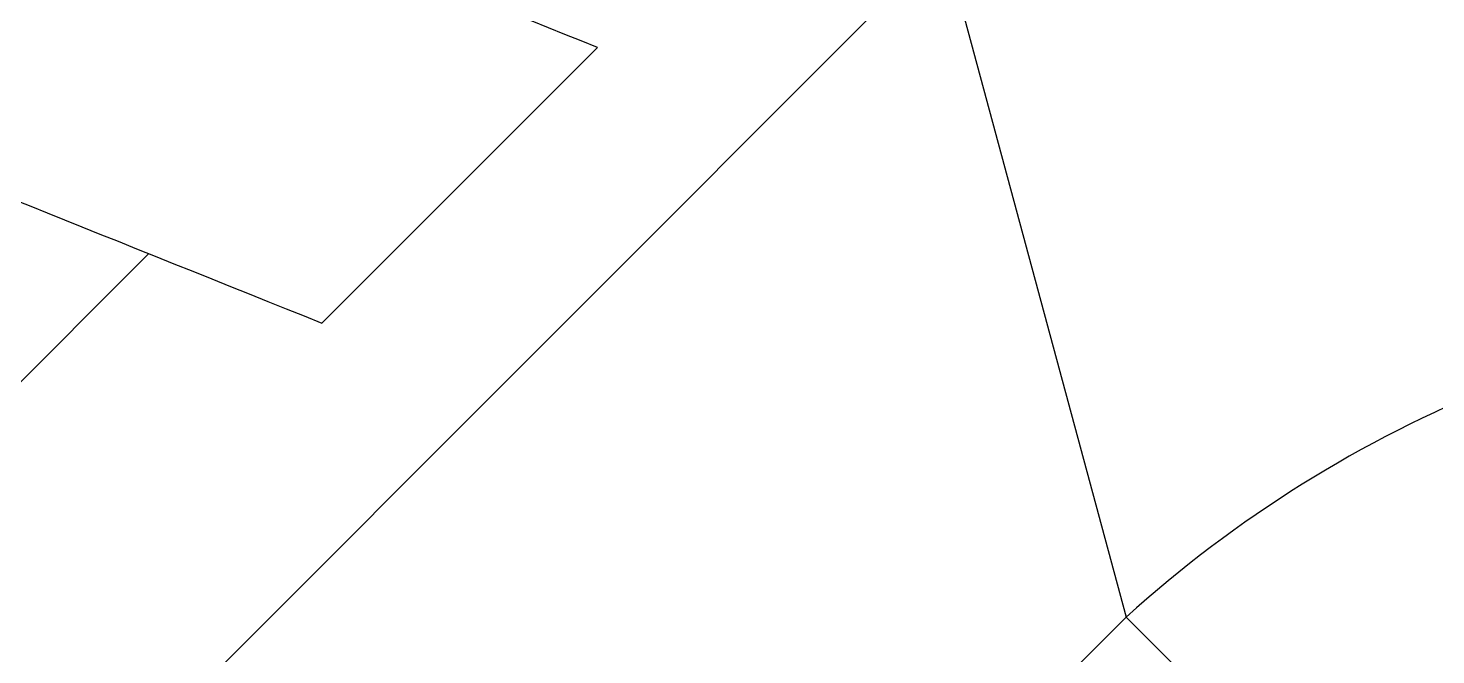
# Model space of a CAD drawing. Header units: inches. Extents: x 0 to 84, y -22 to 124.
# Drawn here: x 34.567 to 39.486, y 36.115 to 38.302 of the extents above; entities that cross this region are included whole.
import ezdxf

# ---------------------------------------------------------------- set-up
doc = ezdxf.new("R2010")
doc.units = ezdxf.units.IN
doc.header["$MEASUREMENT"] = 0
doc.layers.add('1', color=4, linetype='Continuous')

# ---------------------------------------------------------------- blocks, each defined once
blk = doc.blocks.new('2020 RELAY')
at = {"layer": '1', "color": 3, "linetype": 'Continuous', "lineweight": 25}
for p, q in [((32.5818, 32.9145), (37.7678, 38.1005)), ((37.7678, 38.1005), (38.4035, 35.7465)), ((35.5935, 36.7726), (36.556, 37.735)), ((34.9882, 37.0151), (33.0382, 35.065)), ((38.4035, 35.7465), (34.5671, 31.91)), ((38.4035, 35.7465), (39.2506, 34.8994))]:
    blk.add_line(p, q, dxfattribs=at)
blk.add_arc((41.3446, 32.482), 4.3939, 91.9565, 132.0177, dxfattribs=at)
for points, knots in [([(36.556, 37.735), (35.9511, 37.9758), (35.283, 38.2417), (35.283, 38.2417), (35.1186, 38.3079), (34.9355, 38.3032), (34.7743, 38.2286), (34.7743, 38.2286), (32.9485, 37.3695), (32.9485, 37.3695), (32.849, 37.3235), (32.736, 37.3206), (32.6345, 37.3615), (32.6345, 37.3615), (30.3989, 38.2615), (30.3989, 38.2615), (30.2344, 38.3277), (30.0514, 38.323), (29.8902, 38.2485), (29.8902, 38.2485), (28.8907, 37.7863), (28.3734, 37.547)], [0.6792414, 0.6792414, 0.6792414, 0.6792414, 0.6944444, 0.6944444, 0.6944444, 0.7222222, 0.7222222, 0.7222222, 0.75, 0.75, 0.75, 0.7777778, 0.7777778, 0.7777778, 0.8055556, 0.8055556, 0.8055556, 0.8333333, 0.8333333, 0.8333333, 0.8539233, 0.8539233, 0.8539233, 0.8539233]), ([(28.3734, 37.1841), (28.6459, 37.3093), (28.8505, 37.4033), (28.8505, 37.4033), (28.9498, 37.4493), (29.0626, 37.4522), (29.164, 37.4116), (29.164, 37.4116), (31.3826, 36.5227), (31.3826, 36.5227), (31.5468, 36.4569), (31.7294, 36.4617), (31.8903, 36.5361), (31.8903, 36.5361), (33.7346, 37.3835), (33.7346, 37.3835), (33.8339, 37.4294), (33.9467, 37.4324), (34.0481, 37.3918), (34.0481, 37.3918), (34.9407, 37.0341), (35.5935, 36.7726)], [0.2744613, 0.2744613, 0.2744613, 0.2744613, 0.2941176, 0.2941176, 0.2941176, 0.3529412, 0.3529412, 0.3529412, 0.4117647, 0.4117647, 0.4117647, 0.4705882, 0.4705882, 0.4705882, 0.5294118, 0.5294118, 0.5294118, 0.5882353, 0.5882353, 0.5882353, 0.6255461, 0.6255461, 0.6255461, 0.6255461])]:
    blk.add_open_spline(points, degree=3, knots=knots, dxfattribs=at)

msp = doc.modelspace()

# ---------------------------------------------------------------- block references
msp.add_blockref('2020 RELAY', (0, 0.5))

doc.saveas('drawing.dxf')
